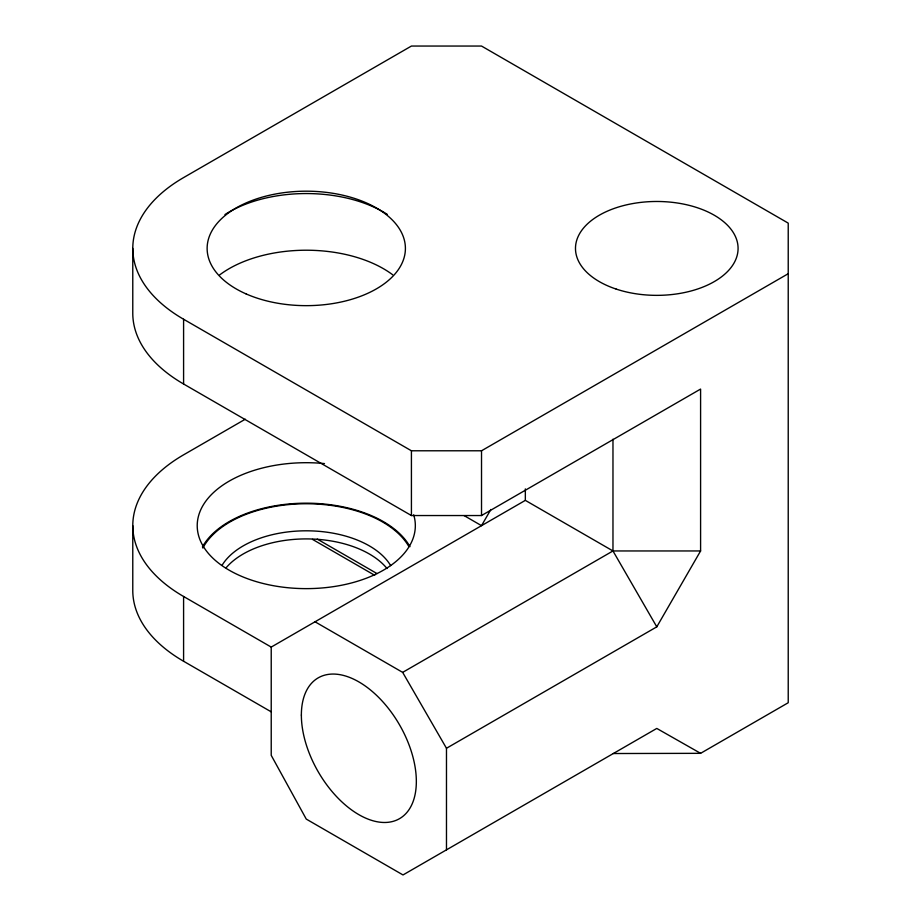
<?xml version="1.0" encoding="UTF-8"?>
<svg xmlns="http://www.w3.org/2000/svg" width="921" height="921" viewBox="0 0 921 921"><rect width="100%" height="100%" fill="white"/><g stroke="black" fill="none" stroke-linecap="round" stroke-linejoin="round"><path stroke-width="1.38" d="M490.858 509.486L481.522 525.661L464.103 515.599M446.478 849.853L446.478 748.266L656.788 626.844L700.593 550.954L700.593 389.065L481.522 515.541L411.422 515.541L183.59 383.999A173.493 100.17 0 0 1 132.774 313.175L132.774 248.417M245.297 419.205L183.59 454.836A173.493 100.17 0 0 0 183.59 596.486L183.59 661.255L271.223 711.841M613.317 753.528L700.593 753.332L788.226 702.735L788.226 223.124L481.522 46.05L411.422 46.05L183.59 177.592A173.493 100.17 0 0 0 183.59 319.242L411.422 450.783L481.522 450.783L788.226 273.71M183.59 596.486L271.223 647.083L525.338 500.368L612.972 550.954L700.593 550.954M315.028 621.79L402.661 672.376L612.972 550.954L612.972 439.202M700.593 753.332L656.788 728.43L403.007 874.95L306.267 819.091L271.223 755.347L271.223 647.083M317.261 539.096L377 573.576M312.495 539.372L374.709 575.303M612.972 550.954L656.788 626.844M402.661 672.376L446.478 748.266M525.338 488.901L525.338 500.368M481.522 450.783L481.522 515.541M411.422 450.783L411.422 515.541M183.59 319.242L183.59 383.999M132.774 525.661L132.774 590.419A173.493 100.17 0 0 0 183.59 661.255M413.702 514.827A109.058 62.962 0 0 1 312.737 588.519A109.058 62.962 0 0 1 197.382 522.253A109.058 62.962 0 0 1 324.491 463.585M202.424 546.913A109.058 62.962 0 0 1 306.048 503.177A109.058 62.962 0 0 1 409.972 546.66M202.85 548.064A108.056 62.386 0 0 1 304.31 503.764A108.056 62.386 0 0 1 408.487 545.911M222.042 565.333A89.222 51.518 0 0 1 306.543 530.807A89.222 51.518 0 0 1 390.677 565.621M226.129 567.773A89.222 51.518 0 0 1 306.981 538.912A89.222 51.518 0 0 1 387.027 568.522M219.612 274.953A109.058 62.962 0 0 1 392.645 274.746M224.943 214.558A109.058 62.962 0 0 1 387.292 214.374M301.363 715.076A81.29 46.936 60 0 0 387.591 822.349A81.29 46.936 60 0 0 387.591 707.374A81.29 46.936 60 0 0 301.363 715.076M246.08 293.903A99.146 57.24 0 0 0 404.584 255.773A99.146 57.24 0 0 0 268.138 195.586A99.146 57.24 0 0 0 246.08 293.903M616.137 289.067A81.29 46.936 0 0 0 738.078 248.417A81.29 46.936 0 0 0 616.137 207.766A81.29 46.936 0 0 0 616.137 289.067"/></g></svg>
